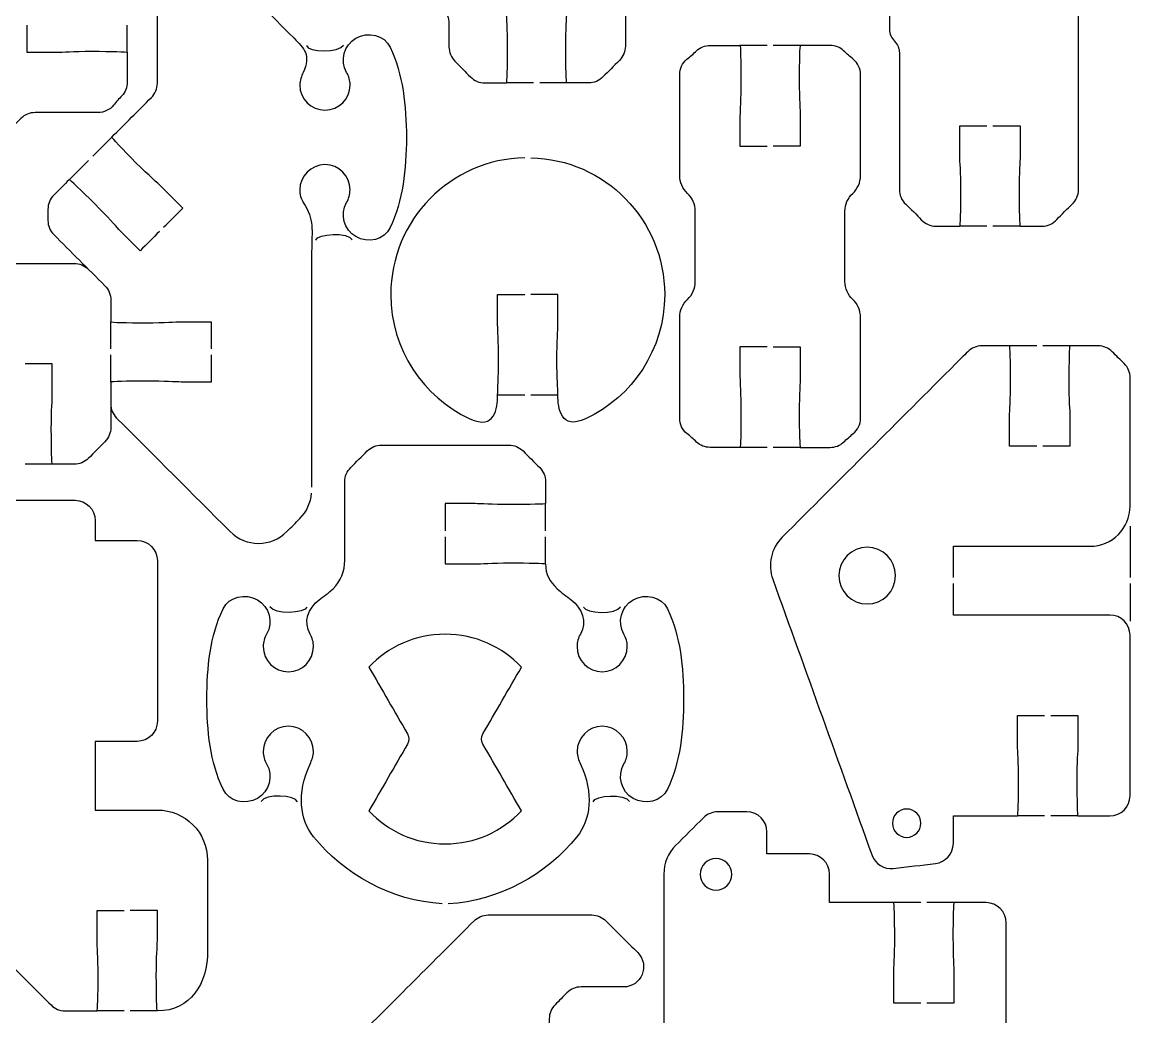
# Model space of a CAD drawing. Extents: x 0 to 410, y 0 to 455.
# Drawn here: x 74.8 to 130, y 76.1 to 125.7 of the extents above; entities that cross this region are included whole.
import ezdxf

# ---------------------------------------------------------------- set-up
doc = ezdxf.new("R2010")
doc.units = 0
doc.header["$MEASUREMENT"] = 0
doc.layers.add('DEFAULT', color=18, linetype='CONTINUOUS')

msp = doc.modelspace()

# ---------------------------------------------------------------- linework, layer by layer
at = {"layer": 'DEFAULT', "color": 1}
for points in [[(80.054, 124.155), (80.054, 125.503)], [(111.906, 124.49), (110.559, 124.49)], [(113.557, 124.49), (112.206, 124.49)], [(100.286, 122.631), (98.938, 122.631)], [(101.937, 122.631), (100.586, 122.631)], [(79.285, 119.932), (78.333, 118.976)], [(78.121, 118.765), (77.165, 117.812)], [(122.853, 115.498), (121.505, 115.498)], [(124.504, 115.498), (123.153, 115.498)], [(79.232, 109.388), (79.232, 110.739)], [(125.33, 109.539), (123.982, 109.539)], [(126.981, 109.539), (125.629, 109.539)], [(79.232, 107.74), (79.232, 109.088)], [(99.845, 107.091), (98.494, 107.091)], [(101.492, 107.091), (100.145, 107.091)], [(111.906, 104.488), (110.559, 104.488)], [(113.557, 104.488), (112.206, 104.488)], [(76.322, 103.648), (74.971, 103.648)], [(100.879, 100.335), (100.879, 101.687)], [(129.981, 100.565), (129.977, 98.004)], [(100.879, 98.684), (100.879, 100.036)], [(129.977, 97.704), (129.977, 95.841)], [(125.728, 86.14), (124.381, 86.14)], [(127.379, 86.14), (126.028, 86.14)], [(119.562, 81.829), (118.214, 81.829)], [(121.213, 81.829), (119.862, 81.829)], [(79.899, 76.435), (78.551, 76.435)], [(81.55, 76.435), (80.199, 76.435)]]:
    msp.add_lwpolyline(points, dxfattribs=at)
for points, knots in [([(123.153, 120.497), (123.603, 120.497), (124.054, 120.497), (124.504, 120.497), (124.504, 119.997), (124.504, 119.497), (124.504, 118.997), (124.504, 118.712), (124.455, 118.214), (124.455, 117.248), (124.455, 116.281), (124.479, 115.498), (124.504, 115.498), (124.866, 115.498), (125.228, 115.498), (125.591, 115.498), (125.876, 115.498), (126.152, 115.621), (126.342, 115.836), (126.536, 116.059), (126.878, 116.39), (127.093, 116.588), (127.298, 116.778), (127.418, 117.043), (127.418, 117.322), (127.418, 120.285), (127.418, 123.248), (127.418, 126.212), (127.418, 126.695), (127.591, 127.161), (127.908, 127.524), (128.448, 128.146), (128.988, 128.768), (129.528, 129.39), (129.845, 129.754), (130.018, 130.219), (130.018, 130.703), (130.018, 133.666), (130.018, 136.629), (130.018, 139.593), (130.018, 139.871), (129.898, 140.139), (129.69, 140.326), (129.475, 140.524), (129.133, 140.852), (128.942, 141.074), (128.755, 141.293), (128.473, 141.416), (128.187, 141.416), (127.793, 141.416), (127.399, 141.416), (127.005, 141.416), (126.977, 141.416), (126.956, 140.633), (126.956, 139.667), (126.956, 138.7), (127.005, 138.203), (127.005, 137.917), (127.005, 137.417), (127.005, 136.917), (127.005, 136.418), (126.554, 136.418), (126.102, 136.418), (125.651, 136.418)], [0, 0, 0, 0, 3.83, 3.83, 3.83, 8.08, 8.08, 8.08, 9.08, 9.08, 9.08, 10.08, 10.08, 10.08, 13.16, 13.16, 13.16, 14.16, 14.16, 14.16, 15.16, 15.16, 15.16, 16.16, 16.16, 16.16, 41.36, 41.36, 41.36, 42.36, 42.36, 42.36, 49.363728, 49.363728, 49.363728, 50.363728, 50.363728, 50.363728, 75.563728, 75.563728, 75.563728, 76.563728, 76.563728, 76.563728, 77.563728, 77.563728, 77.563728, 78.563728, 78.563728, 78.563728, 81.913728, 81.913728, 81.913728, 82.913728, 82.913728, 82.913728, 83.913728, 83.913728, 83.913728, 88.163728, 88.163728, 88.163728, 92.003728, 92.003728, 92.003728, 92.003728]), ([(100.177, 139.183), (100.177, 138.734), (100.177, 138.285), (100.177, 137.836), (100.676, 137.836), (101.176, 137.836), (101.676, 137.836), (101.962, 137.836), (102.459, 137.885), (103.426, 137.885), (104.392, 137.885), (105.175, 137.86), (105.175, 137.836), (105.175, 137.252), (105.175, 136.669), (105.175, 136.086), (105.175, 135.948), (105.119, 135.811), (105.024, 135.712), (104.921, 135.603), (104.851, 135.476), (104.851, 135.327), (104.851, 131.706), (104.851, 128.084), (104.851, 124.462), (104.851, 124.194), (104.745, 123.94), (104.558, 123.749), (104.283, 123.475), (104.008, 123.201), (103.733, 122.927), (103.546, 122.737), (103.292, 122.631), (103.027, 122.631), (102.664, 122.631), (102.3, 122.631), (101.937, 122.631), (101.912, 122.631), (101.887, 123.414), (101.887, 124.384), (101.887, 125.351), (101.937, 125.848), (101.937, 126.134), (101.937, 126.634), (101.937, 127.134), (101.937, 127.633), (101.486, 127.633), (101.036, 127.633), (100.586, 127.633)], [0, 0, 0, 0, 3.82, 3.82, 3.82, 8.07, 8.07, 8.07, 9.07, 9.07, 9.07, 10.07, 10.07, 10.07, 15.03, 15.03, 15.03, 16.03, 16.03, 16.03, 17.03, 17.03, 17.03, 47.83, 47.83, 47.83, 48.83, 48.83, 48.83, 52.132196, 52.132196, 52.132196, 53.132196, 53.132196, 53.132196, 56.222196, 56.222196, 56.222196, 57.222196, 57.222196, 57.222196, 58.222196, 58.222196, 58.222196, 62.472196, 62.472196, 62.472196, 66.302196, 66.302196, 66.302196, 66.302196]), ([(91.586, 132.636), (92.037, 132.636), (92.487, 132.636), (92.938, 132.636), (92.938, 132.136), (92.938, 131.636), (92.938, 131.136), (92.938, 130.851), (92.888, 130.353), (92.888, 129.387), (92.888, 128.417), (92.913, 127.633), (92.938, 127.633), (93.3, 127.633), (93.662, 127.633), (94.024, 127.633), (94.289, 127.633), (94.543, 127.528), (94.733, 127.341), (95.081, 126.992), (95.429, 126.644), (95.777, 126.296), (95.964, 126.106), (96.07, 125.852), (96.07, 125.587), (96.07, 125.197), (96.07, 124.806), (96.07, 124.416), (96.07, 124.155), (96.176, 123.901), (96.363, 123.714), (96.624, 123.451), (96.885, 123.187), (97.146, 122.924), (97.333, 122.737), (97.587, 122.631), (97.855, 122.631), (98.216, 122.631), (98.577, 122.631), (98.938, 122.631), (98.966, 122.631), (98.988, 123.414), (98.988, 124.384), (98.988, 125.351), (98.938, 125.848), (98.938, 126.134), (98.938, 126.634), (98.938, 127.134), (98.938, 127.633), (99.387, 127.633), (99.837, 127.633), (100.286, 127.633)], [0, 0, 0, 0, 3.83, 3.83, 3.83, 8.08, 8.08, 8.08, 9.08, 9.08, 9.08, 10.08, 10.08, 10.08, 13.16, 13.16, 13.16, 14.16, 14.16, 14.16, 18.346072, 18.346072, 18.346072, 19.346072, 19.346072, 19.346072, 22.666072, 22.666072, 22.666072, 23.666072, 23.666072, 23.666072, 26.8198, 26.8198, 26.8198, 27.8198, 27.8198, 27.8198, 30.8898, 30.8898, 30.8898, 31.8898, 31.8898, 31.8898, 32.8898, 32.8898, 32.8898, 37.1398, 37.1398, 37.1398, 40.9598, 40.9598, 40.9598, 40.9598]), ([(81.864, 115.441), (82.182, 115.759), (82.501, 116.076), (82.82, 116.394), (82.467, 116.748), (82.114, 117.102), (81.762, 117.456), (81.56, 117.657), (81.172, 117.974), (80.484, 118.659), (79.818, 119.332), (79.285, 119.893), (79.285, 119.932), (79.942, 120.59), (80.6, 121.247), (81.257, 121.904), (81.444, 122.091), (81.55, 122.345), (81.55, 122.61), (81.55, 124.823), (81.55, 127.036), (81.55, 129.249), (81.55, 130.138), (82.626, 130.586), (83.257, 129.955), (83.257, 129.955), (87.081, 126.131), (88.355, 124.857), (88.856, 124.356), (89.209, 124.003), (88.814, 123.15), (88.725, 122.956), (88.644, 122.751), (88.644, 122.529), (88.644, 121.834), (89.205, 121.273), (89.897, 121.273), (90.584, 121.276), (91.145, 121.834), (91.149, 122.525), (91.145, 122.751), (91.089, 122.963), (90.976, 123.146), (90.63, 123.746), (90.838, 124.511), (91.435, 124.857), (92.034, 125.203), (92.853, 125.026), (93.146, 124.402), (93.781, 123.054), (93.95, 121.491), (93.95, 119.911), (93.95, 118.334), (93.781, 116.778), (93.146, 115.427), (92.853, 114.806), (92.034, 114.63), (91.435, 114.976), (90.835, 115.318), (90.63, 116.083), (90.976, 116.68), (91.078, 116.867), (91.145, 117.078), (91.145, 117.304), (91.145, 117.999), (90.584, 118.56), (89.897, 118.56), (89.205, 118.556), (88.644, 117.995), (88.644, 117.308), (88.641, 117.078), (88.694, 116.863), (88.814, 116.683), (89.392, 115.826), (89.233, 115.29), (89.233, 114.228), (89.23, 111.49), (89.233, 103.697), (89.233, 102.509)], [0, 0, 0, 0, 3.825454, 3.825454, 3.825454, 8.075172, 8.075172, 8.075172, 9.075172, 9.075172, 9.075172, 10.075172, 10.075172, 10.075172, 17.980626, 17.980626, 17.980626, 18.980626, 18.980626, 18.980626, 37.800626, 37.800626, 37.800626, 38.800626, 38.800626, 38.800626, 39.800626, 39.800626, 39.800626, 40.800626, 40.800626, 40.800626, 41.800626, 41.800626, 41.800626, 42.800626, 42.800626, 42.800626, 43.800626, 43.800626, 43.800626, 44.800626, 44.800626, 44.800626, 45.800626, 45.800626, 45.800626, 46.800626, 46.800626, 46.800626, 47.800626, 47.800626, 47.800626, 48.800626, 48.800626, 48.800626, 49.800626, 49.800626, 49.800626, 50.800626, 50.800626, 50.800626, 51.800626, 51.800626, 51.800626, 52.800626, 52.800626, 52.800626, 53.800626, 53.800626, 53.800626, 54.800626, 54.800626, 54.800626, 55.800626, 55.800626, 55.800626, 56.800626, 56.800626, 56.800626, 56.800626]), ([(123.008, 128.311), (123.008, 127.86), (123.008, 127.41), (123.008, 126.96), (122.509, 126.96), (122.009, 126.96), (121.509, 126.96), (121.223, 126.96), (120.726, 127.009), (119.759, 127.009), (118.793, 127.009), (118.006, 126.984), (118.006, 126.96), (118.006, 126.406), (118.006, 125.852), (118.006, 125.298), (118.006, 125.079), (118.094, 124.868), (118.249, 124.709), (118.405, 124.554), (118.493, 124.342), (118.493, 124.123), (118.493, 121.857), (118.493, 119.591), (118.493, 117.325), (118.493, 117.046), (118.609, 116.782), (118.814, 116.591), (119.036, 116.387), (119.382, 116.041), (119.586, 115.819), (119.777, 115.614), (120.041, 115.498), (120.32, 115.498), (120.715, 115.498), (121.11, 115.498), (121.505, 115.498), (121.534, 115.498), (121.555, 116.281), (121.555, 117.248), (121.555, 118.214), (121.505, 118.712), (121.505, 118.997), (121.505, 119.497), (121.505, 119.997), (121.505, 120.497), (121.955, 120.497), (122.404, 120.497), (122.853, 120.497)], [0, 0, 0, 0, 3.83, 3.83, 3.83, 8.08, 8.08, 8.08, 9.08, 9.08, 9.08, 10.08, 10.08, 10.08, 14.79, 14.79, 14.79, 15.79, 15.79, 15.79, 16.79, 16.79, 16.79, 36.06, 36.06, 36.06, 37.06, 37.06, 37.06, 38.06, 38.06, 38.06, 39.06, 39.06, 39.06, 42.42, 42.42, 42.42, 43.42, 43.42, 43.42, 44.42, 44.42, 44.42, 48.67, 48.67, 48.67, 52.49, 52.49, 52.49, 52.49]), ([(75.052, 125.503), (75.052, 125.053), (75.052, 124.604), (75.052, 124.155), (75.551, 124.155), (76.051, 124.155), (76.551, 124.155), (76.837, 124.155), (77.338, 124.204), (78.304, 124.204), (79.271, 124.204), (80.054, 124.18), (80.054, 124.155), (80.054, 123.659), (80.054, 123.162), (80.054, 122.666), (80.054, 122.412), (79.959, 122.169), (79.782, 121.989), (79.641, 121.837), (79.5, 121.678), (79.37, 121.516), (79.179, 121.287), (78.897, 121.153), (78.601, 121.153), (77.555, 121.153), (76.51, 121.153), (75.464, 121.153), (75.2, 121.153), (74.946, 121.047), (74.759, 120.86), (74.292, 120.393), (73.825, 119.926), (73.358, 119.459), (73.168, 119.273), (72.914, 119.167), (72.649, 119.167), (70.917, 119.167), (69.185, 119.167), (67.453, 119.167), (67.188, 119.167), (66.934, 119.273), (66.747, 119.459), (66.28, 119.926), (65.814, 120.393), (65.347, 120.86), (65.156, 121.047), (64.902, 121.153), (64.638, 121.153), (63.593, 121.153), (62.549, 121.153), (61.505, 121.153), (61.205, 121.153), (60.923, 121.287), (60.732, 121.516), (60.605, 121.671), (60.471, 121.827), (60.33, 121.975), (60.15, 122.158), (60.052, 122.409), (60.052, 122.67), (60.052, 123.165), (60.052, 123.66), (60.052, 124.155), (60.052, 124.183), (60.835, 124.204), (61.801, 124.204), (62.768, 124.204), (63.265, 124.155), (63.551, 124.155), (64.051, 124.155), (64.551, 124.155), (65.05, 124.155), (65.05, 124.604), (65.05, 125.053), (65.05, 125.503)], [0, 0, 0, 0, 3.82, 3.82, 3.82, 8.07, 8.07, 8.07, 9.07, 9.07, 9.07, 10.07, 10.07, 10.07, 14.29, 14.29, 14.29, 15.29, 15.29, 15.29, 16.29, 16.29, 16.29, 17.29, 17.29, 17.29, 26.18, 26.18, 26.18, 27.18, 27.18, 27.18, 32.794428, 32.794428, 32.794428, 33.794428, 33.794428, 33.794428, 48.524428, 48.524428, 48.524428, 49.524428, 49.524428, 49.524428, 55.138856, 55.138856, 55.138856, 56.138856, 56.138856, 56.138856, 65.018856, 65.018856, 65.018856, 66.018856, 66.018856, 66.018856, 67.018856, 67.018856, 67.018856, 68.018856, 68.018856, 68.018856, 72.228856, 72.228856, 72.228856, 73.228856, 73.228856, 73.228856, 74.228856, 74.228856, 74.228856, 78.478856, 78.478856, 78.478856, 82.298856, 82.298856, 82.298856, 82.298856]), ([(111.906, 109.486), (111.457, 109.486), (111.008, 109.486), (110.559, 109.486), (110.559, 108.987), (110.559, 108.487), (110.559, 107.987), (110.559, 107.701), (110.608, 107.204), (110.608, 106.237), (110.608, 105.271), (110.587, 104.488), (110.559, 104.488), (110.064, 104.488), (109.569, 104.488), (109.074, 104.488), (108.823, 104.488), (108.576, 104.579), (108.396, 104.752), (108.241, 104.9), (108.082, 105.041), (107.916, 105.176), (107.687, 105.362), (107.557, 105.645), (107.557, 105.941), (107.557, 107.616), (107.557, 109.29), (107.557, 110.965), (107.557, 111.3), (107.698, 111.621), (107.941, 111.85), (108.188, 112.079), (108.333, 112.407), (108.333, 112.743), (108.332, 113.909), (108.33, 115.076), (108.329, 116.242), (108.329, 116.577), (108.188, 116.898), (107.941, 117.128), (107.698, 117.357), (107.557, 117.681), (107.557, 118.017), (107.557, 119.691), (107.557, 121.366), (107.557, 123.04), (107.557, 123.337), (107.687, 123.622), (107.92, 123.809), (108.082, 123.943), (108.241, 124.081), (108.396, 124.229), (108.576, 124.402), (108.82, 124.49), (109.07, 124.49), (109.566, 124.49), (110.063, 124.49), (110.559, 124.49), (110.583, 124.49), (110.608, 123.707), (110.608, 122.74), (110.608, 121.774), (110.559, 121.273), (110.559, 120.987), (110.559, 120.487), (110.559, 119.987), (110.559, 119.488), (111.008, 119.488), (111.457, 119.488), (111.906, 119.488)], [0, 0, 0, 0, 3.82, 3.82, 3.82, 8.07, 8.07, 8.07, 9.07, 9.07, 9.07, 10.07, 10.07, 10.07, 14.28, 14.28, 14.28, 15.28, 15.28, 15.28, 16.28, 16.28, 16.28, 17.28, 17.28, 17.28, 31.52, 31.52, 31.52, 32.52, 32.52, 32.52, 33.52, 33.52, 33.52, 43.440005, 43.440005, 43.440005, 44.440005, 44.440005, 44.440005, 45.440005, 45.440005, 45.440005, 59.680005, 59.680005, 59.680005, 60.680005, 60.680005, 60.680005, 61.680005, 61.680005, 61.680005, 62.680005, 62.680005, 62.680005, 66.900005, 66.900005, 66.900005, 67.900005, 67.900005, 67.900005, 68.900005, 68.900005, 68.900005, 73.150005, 73.150005, 73.150005, 76.970005, 76.970005, 76.970005, 76.970005]), ([(112.206, 109.486), (112.657, 109.486), (113.107, 109.486), (113.557, 109.486), (113.557, 108.987), (113.557, 108.487), (113.557, 107.987), (113.557, 107.701), (113.508, 107.204), (113.508, 106.237), (113.508, 105.271), (113.533, 104.488), (113.557, 104.488), (114.054, 104.488), (114.55, 104.488), (115.046, 104.488), (115.293, 104.488), (115.54, 104.579), (115.72, 104.749), (115.872, 104.897), (116.034, 105.038), (116.196, 105.172), (116.429, 105.359), (116.56, 105.641), (116.56, 105.941), (116.56, 107.616), (116.56, 109.29), (116.56, 110.965), (116.56, 111.3), (116.418, 111.621), (116.171, 111.85), (115.928, 112.079), (115.787, 112.404), (115.787, 112.739), (115.787, 113.906), (115.787, 115.072), (115.787, 116.239), (115.787, 116.574), (115.925, 116.895), (116.171, 117.124), (116.415, 117.353), (116.56, 117.678), (116.56, 118.013), (116.56, 119.688), (116.56, 121.362), (116.56, 123.037), (116.56, 123.333), (116.429, 123.619), (116.2, 123.806), (116.034, 123.94), (115.872, 124.081), (115.72, 124.229), (115.54, 124.402), (115.293, 124.49), (115.043, 124.49), (114.547, 124.49), (114.052, 124.49), (113.557, 124.49), (113.529, 124.49), (113.508, 123.707), (113.508, 122.74), (113.508, 121.774), (113.557, 121.273), (113.557, 120.987), (113.557, 120.487), (113.557, 119.987), (113.557, 119.488), (113.107, 119.488), (112.657, 119.488), (112.206, 119.488)], [0, 0, 0, 0, 3.83, 3.83, 3.83, 8.08, 8.08, 8.08, 9.08, 9.08, 9.08, 10.08, 10.08, 10.08, 14.3, 14.3, 14.3, 15.3, 15.3, 15.3, 16.3, 16.3, 16.3, 17.3, 17.3, 17.3, 31.54, 31.54, 31.54, 32.54, 32.54, 32.54, 33.54, 33.54, 33.54, 43.46, 43.46, 43.46, 44.46, 44.46, 44.46, 45.46, 45.46, 45.46, 59.7, 59.7, 59.7, 60.7, 60.7, 60.7, 61.7, 61.7, 61.7, 62.7, 62.7, 62.7, 66.91, 66.91, 66.91, 67.91, 67.91, 67.91, 68.91, 68.91, 68.91, 73.16, 73.16, 73.16, 76.99, 76.99, 76.99, 76.99]), ([(99.845, 118.906), (96.144, 118.828), (93.174, 115.808), (93.174, 112.093), (93.174, 109.356), (94.786, 106.996), (97.111, 105.913), (98.356, 105.331), (98.494, 106.438), (98.494, 107.091), (98.494, 107.444), (98.543, 107.874), (98.543, 108.841), (98.543, 109.807), (98.494, 110.305), (98.494, 110.591), (98.494, 111.092), (98.494, 111.593), (98.494, 112.093), (98.944, 112.093), (99.395, 112.093), (99.845, 112.093)], [0, 0, 0, 0, 1, 1, 1, 2, 2, 2, 3, 3, 3, 4, 4, 4, 5, 5, 5, 9.26, 9.26, 9.26, 13.09, 13.09, 13.09, 13.09]), ([(100.145, 118.906), (103.838, 118.824), (106.809, 115.808), (106.809, 112.093), (106.809, 109.356), (105.2, 106.999), (102.875, 105.913), (101.63, 105.331), (101.492, 106.438), (101.492, 107.091), (101.492, 107.444), (101.443, 107.874), (101.443, 108.841), (101.443, 109.807), (101.492, 110.305), (101.492, 110.591), (101.492, 111.092), (101.492, 111.593), (101.492, 112.093), (101.043, 112.093), (100.594, 112.093), (100.145, 112.093)], [0, 0, 0, 0, 1, 1, 1, 2, 2, 2, 3, 3, 3, 4, 4, 4, 5, 5, 5, 9.26, 9.26, 9.26, 13.08, 13.08, 13.08, 13.08]), ([(81.652, 115.23), (81.335, 114.912), (81.017, 114.595), (80.7, 114.277), (80.347, 114.63), (79.994, 114.983), (79.641, 115.336), (79.437, 115.537), (79.123, 115.925), (78.438, 116.609), (77.765, 117.283), (77.2, 117.812), (77.165, 117.812), (76.908, 117.556), (76.652, 117.299), (76.396, 117.043), (76.209, 116.852), (76.103, 116.602), (76.103, 116.337), (76.103, 116.154), (76.103, 115.971), (76.103, 115.787), (76.103, 115.519), (76.209, 115.265), (76.396, 115.078), (77.245, 114.229), (78.094, 113.38), (78.943, 112.531), (79.13, 112.344), (79.236, 112.09), (79.236, 111.822), (79.234, 111.461), (79.233, 111.1), (79.232, 110.739), (79.26, 110.711), (80.029, 110.689), (80.982, 110.689), (81.952, 110.689), (82.449, 110.739), (82.735, 110.739), (83.235, 110.739), (83.735, 110.739), (84.234, 110.739), (84.234, 110.288), (84.234, 109.838), (84.234, 109.388)], [0, 0, 0, 0, 3.818377, 3.818377, 3.818377, 8.061017, 8.061017, 8.061017, 9.061017, 9.061017, 9.061017, 10.061017, 10.061017, 10.061017, 13.144003, 13.144003, 13.144003, 14.144003, 14.144003, 14.144003, 15.704003, 15.704003, 15.704003, 16.704003, 16.704003, 16.704003, 26.914625, 26.914625, 26.914625, 27.914625, 27.914625, 27.914625, 30.984641, 30.984641, 30.984641, 31.984641, 31.984641, 31.984641, 32.984641, 32.984641, 32.984641, 37.234641, 37.234641, 37.234641, 41.064641, 41.064641, 41.064641, 41.064641]), ([(70.201, 115.06), (70.633, 115.06), (71.064, 115.06), (71.496, 115.06), (71.76, 115.06), (72.014, 114.955), (72.201, 114.768), (72.478, 114.491), (72.754, 114.215), (73.03, 113.939), (73.217, 113.752), (73.471, 113.646), (73.736, 113.646), (74.96, 113.646), (76.184, 113.646), (77.408, 113.646), (77.673, 113.646), (77.927, 113.543), (78.114, 113.356)], [0, 0, 0, 0, 3.67, 3.67, 3.67, 4.67, 4.67, 4.67, 7.993402, 7.993402, 7.993402, 8.993402, 8.993402, 8.993402, 19.403402, 19.403402, 19.403402, 20.403402, 20.403402, 20.403402, 20.403402]), ([(125.33, 104.541), (124.88, 104.541), (124.431, 104.541), (123.982, 104.541), (123.982, 105.04), (123.982, 105.54), (123.982, 106.04), (123.982, 106.326), (124.031, 106.823), (124.031, 107.79), (124.031, 108.756), (124.01, 109.539), (123.982, 109.539), (123.522, 109.539), (123.062, 109.539), (122.603, 109.539), (122.338, 109.539), (122.088, 109.434), (121.901, 109.25), (121.702, 109.053), (121.503, 108.855), (121.304, 108.657), (118.422, 105.776), (115.54, 102.895), (112.658, 100.014), (112.111, 99.464), (111.928, 98.649), (112.192, 97.922), (113.84, 93.341), (115.487, 88.76), (117.135, 84.178), (117.29, 83.741), (117.731, 83.469), (118.193, 83.526), (118.894, 83.609), (119.595, 83.693), (120.295, 83.776), (120.8, 83.836), (121.181, 84.263), (121.181, 84.771), (121.181, 85.227), (121.181, 85.683), (121.181, 86.14), (122.247, 86.14), (123.314, 86.14), (124.381, 86.14), (124.409, 86.14), (124.43, 86.923), (124.43, 87.889), (124.43, 88.856), (124.381, 89.353), (124.381, 89.639), (124.381, 90.139), (124.381, 90.639), (124.381, 91.138), (124.83, 91.138), (125.279, 91.138), (125.728, 91.138)], [0, 0, 0, 0, 3.82, 3.82, 3.82, 8.07, 8.07, 8.07, 9.07, 9.07, 9.07, 10.07, 10.07, 10.07, 13.98, 13.98, 13.98, 14.98, 14.98, 14.98, 17.36296, 17.36296, 17.36296, 52.018264, 52.018264, 52.018264, 53.018264, 53.018264, 53.018264, 94.4207, 94.4207, 94.4207, 95.4207, 95.4207, 95.4207, 101.422842, 101.422842, 101.422842, 102.422842, 102.422842, 102.422842, 106.302842, 106.302842, 106.302842, 115.372842, 115.372842, 115.372842, 116.372842, 116.372842, 116.372842, 117.372842, 117.372842, 117.372842, 121.622842, 121.622842, 121.622842, 125.442842, 125.442842, 125.442842, 125.442842]), ([(121.181, 98.004), (121.181, 98.523), (121.181, 99.043), (121.181, 99.563), (123.448, 99.563), (125.715, 99.563), (127.982, 99.563), (129.087, 99.563), (129.983, 100.459), (129.983, 101.563), (129.983, 103.691), (129.983, 105.82), (129.983, 107.948), (129.983, 108.216), (129.877, 108.47), (129.686, 108.657), (129.49, 108.854), (129.294, 109.05), (129.097, 109.247), (128.91, 109.434), (128.656, 109.539), (128.392, 109.539), (127.921, 109.539), (127.451, 109.539), (126.981, 109.539), (126.956, 109.539), (126.931, 108.756), (126.931, 107.79), (126.931, 106.823), (126.981, 106.326), (126.981, 106.04), (126.981, 105.54), (126.981, 105.04), (126.981, 104.541), (126.53, 104.541), (126.08, 104.541), (125.629, 104.541)], [0, 0, 0, 0, 4.42, 4.42, 4.42, 23.7, 23.7, 23.7, 24.7, 24.7, 24.7, 42.8, 42.8, 42.8, 43.8, 43.8, 43.8, 46.161737, 46.161737, 46.161737, 47.161737, 47.161737, 47.161737, 51.161737, 51.161737, 51.161737, 52.161737, 52.161737, 52.161737, 53.161737, 53.161737, 53.161737, 57.411737, 57.411737, 57.411737, 61.241737, 61.241737, 61.241737, 61.241737]), ([(84.234, 109.088), (84.234, 108.637), (84.234, 108.187), (84.234, 107.737), (83.735, 107.738), (83.235, 107.739), (82.735, 107.74), (82.449, 107.74), (81.948, 107.79), (80.982, 107.79), (80.033, 107.786), (79.257, 107.765), (79.232, 107.74), (79.232, 107.378), (79.232, 107.016), (79.232, 106.654), (79.232, 106.389), (79.338, 106.135), (79.525, 105.948), (81.408, 104.064), (83.29, 102.18), (85.173, 100.297), (85.953, 99.513), (87.219, 99.513), (88.002, 100.297), (88.217, 100.512), (88.433, 100.727), (88.648, 100.942), (88.986, 101.281), (89.191, 101.729), (89.226, 102.209)], [0, 0, 0, 0, 3.83, 3.83, 3.83, 8.080012, 8.080012, 8.080012, 9.080012, 9.080012, 9.080012, 10.080012, 10.080012, 10.080012, 13.160012, 13.160012, 13.160012, 14.160012, 14.160012, 14.160012, 36.808643, 36.808643, 36.808643, 37.808643, 37.808643, 37.808643, 40.396654, 40.396654, 40.396654, 41.396654, 41.396654, 41.396654, 41.396654]), ([(79.232, 106.654), (79.233, 106.262), (79.234, 105.87), (79.236, 105.479), (79.236, 105.214), (79.13, 104.96), (78.943, 104.77), (78.666, 104.492), (78.39, 104.215), (78.114, 103.937), (77.927, 103.75), (77.673, 103.648), (77.408, 103.648), (77.046, 103.648), (76.684, 103.648), (76.322, 103.648), (76.293, 103.648), (76.272, 104.431), (76.272, 105.401), (76.272, 106.368), (76.322, 106.865), (76.322, 107.151), (76.322, 107.651), (76.322, 108.151), (76.322, 108.65), (75.871, 108.65), (75.421, 108.65), (74.971, 108.65)], [0, 0, 0, 0, 3.330015, 3.330015, 3.330015, 4.330015, 4.330015, 4.330015, 7.660495, 7.660495, 7.660495, 8.660495, 8.660495, 8.660495, 11.740495, 11.740495, 11.740495, 12.740495, 12.740495, 12.740495, 13.740495, 13.740495, 13.740495, 17.990495, 17.990495, 17.990495, 21.820495, 21.820495, 21.820495, 21.820495]), ([(95.735, 81.769), (93.216, 81.906), (90.8, 83.247), (89.332, 85.106), (88.637, 85.988), (88.482, 87.247), (89.152, 88.725), (89.24, 88.916), (89.322, 89.124), (89.322, 89.35), (89.322, 90.041), (88.761, 90.602), (88.073, 90.602), (87.381, 90.602), (86.82, 90.041), (86.82, 89.35), (86.82, 89.124), (86.88, 88.912), (86.99, 88.729), (87.335, 88.129), (87.131, 87.364), (86.531, 87.018), (85.935, 86.672), (85.113, 86.849), (84.82, 87.473), (84.185, 88.821), (84.016, 90.384), (84.016, 91.964), (84.016, 93.541), (84.185, 95.097), (84.82, 96.448), (85.116, 97.072), (85.935, 97.245), (86.535, 96.899), (87.131, 96.557), (87.339, 95.792), (86.993, 95.195), (86.887, 95.012), (86.824, 94.797), (86.824, 94.571), (86.824, 93.88), (87.385, 93.319), (88.073, 93.319), (88.764, 93.319), (89.325, 93.88), (89.325, 94.571), (89.325, 94.797), (89.265, 95.008), (89.156, 95.192), (88.81, 95.788), (89.053, 96.48), (89.604, 96.899), (89.815, 97.062), (90.105, 97.259), (90.299, 97.453), (90.673, 97.827), (90.884, 98.335), (90.884, 98.868), (90.883, 100.171), (90.882, 101.474), (90.881, 102.777), (90.881, 103.041), (90.987, 103.295), (91.177, 103.482), (91.452, 103.759), (91.727, 104.035), (92.003, 104.311), (92.193, 104.498), (92.447, 104.6), (92.712, 104.6), (94.825, 104.6), (96.938, 104.6), (99.051, 104.6), (99.316, 104.6), (99.57, 104.495), (99.757, 104.308), (100.033, 104.031), (100.309, 103.755), (100.586, 103.479), (100.776, 103.292), (100.879, 103.038), (100.879, 102.773), (100.879, 102.411), (100.879, 102.049), (100.879, 101.687), (100.879, 101.662), (100.095, 101.637), (99.129, 101.637), (98.162, 101.637), (97.665, 101.687), (97.379, 101.687), (96.879, 101.687), (96.379, 101.687), (95.88, 101.687), (95.88, 101.236), (95.88, 100.786), (95.88, 100.335)], [0, 0, 0, 0, 1, 1, 1, 2, 2, 2, 3, 3, 3, 4, 4, 4, 5, 5, 5, 6, 6, 6, 7, 7, 7, 8, 8, 8, 9, 9, 9, 10, 10, 10, 11, 11, 11, 12, 12, 12, 13, 13, 13, 14, 14, 14, 15, 15, 15, 16, 16, 16, 17, 17, 17, 18, 18, 18, 19, 19, 19, 30.080005, 30.080005, 30.080005, 31.080005, 31.080005, 31.080005, 34.396343, 34.396343, 34.396343, 35.396343, 35.396343, 35.396343, 53.366343, 53.366343, 53.366343, 54.366343, 54.366343, 54.366343, 57.689745, 57.689745, 57.689745, 58.689745, 58.689745, 58.689745, 61.769745, 61.769745, 61.769745, 62.769745, 62.769745, 62.769745, 63.769745, 63.769745, 63.769745, 68.019745, 68.019745, 68.019745, 71.849745, 71.849745, 71.849745, 71.849745]), ([(70.201, 101.852), (72.618, 101.852), (75.034, 101.852), (77.451, 101.852), (78.004, 101.852), (78.452, 101.404), (78.452, 100.85), (78.452, 100.519), (78.452, 100.187), (78.452, 99.856), (79.151, 99.854), (79.849, 99.853), (80.548, 99.852), (81.102, 99.852), (81.55, 99.404), (81.55, 98.85), (81.55, 96.186), (81.55, 93.521), (81.55, 90.856), (81.55, 90.306), (81.098, 89.854), (80.548, 89.854), (79.849, 89.854), (79.151, 89.854), (78.452, 89.854), (78.452, 88.715), (78.452, 87.575), (78.452, 86.436), (79.486, 86.436), (80.52, 86.436), (81.553, 86.436), (82.933, 86.436), (84.051, 85.318), (84.051, 83.938), (84.051, 82.438), (84.051, 80.937), (84.051, 79.437), (84.051, 77.779), (83.208, 76.435), (81.55, 76.435), (81.522, 76.435), (81.5, 77.218), (81.5, 78.184), (81.5, 79.151), (81.55, 79.649), (81.55, 79.934), (81.55, 80.434), (81.55, 80.934), (81.55, 81.434), (81.099, 81.434), (80.649, 81.434), (80.199, 81.434)], [0, 0, 0, 0, 20.55, 20.55, 20.55, 21.55, 21.55, 21.55, 24.37, 24.37, 24.37, 30.310008, 30.310008, 30.310008, 31.310008, 31.310008, 31.310008, 53.970008, 53.970008, 53.970008, 54.970008, 54.970008, 54.970008, 60.910008, 60.910008, 60.910008, 70.600008, 70.600008, 70.600008, 79.390008, 79.390008, 79.390008, 80.390008, 80.390008, 80.390008, 93.150008, 93.150008, 93.150008, 94.150008, 94.150008, 94.150008, 95.150008, 95.150008, 95.150008, 96.150008, 96.150008, 96.150008, 100.400008, 100.400008, 100.400008, 104.230008, 104.230008, 104.230008, 104.230008]), ([(95.88, 100.036), (95.88, 99.586), (95.88, 99.137), (95.88, 98.688), (96.379, 98.688), (96.879, 98.688), (97.379, 98.688), (97.665, 98.688), (98.162, 98.737), (99.129, 98.737), (100.05, 98.737), (100.804, 98.72), (100.875, 98.688), (100.875, 98.155), (101.087, 97.827), (101.461, 97.453), (101.651, 97.259), (101.944, 97.062), (102.159, 96.899), (102.702, 96.48), (102.96, 95.788), (102.614, 95.192), (102.505, 95.008), (102.445, 94.797), (102.445, 94.571), (102.445, 93.88), (103.006, 93.319), (103.697, 93.319), (104.385, 93.319), (104.946, 93.88), (104.946, 94.571), (104.946, 94.797), (104.883, 95.012), (104.777, 95.195), (104.435, 95.792), (104.639, 96.557), (105.239, 96.899), (105.835, 97.245), (106.657, 97.072), (106.95, 96.448), (107.585, 95.097), (107.754, 93.541), (107.754, 91.964), (107.754, 90.384), (107.585, 88.821), (106.95, 87.473), (106.657, 86.849), (105.835, 86.672), (105.239, 87.018), (104.639, 87.364), (104.435, 88.129), (104.78, 88.729), (104.89, 88.912), (104.95, 89.124), (104.95, 89.35), (104.95, 90.041), (104.389, 90.602), (103.697, 90.602), (103.009, 90.602), (102.448, 90.041), (102.448, 89.35), (102.448, 89.124), (102.53, 88.916), (102.618, 88.725), (103.292, 87.247), (103.133, 85.988), (102.438, 85.106), (100.97, 83.243), (98.55, 81.906), (96.035, 81.765)], [0, 0, 0, 0, 3.82, 3.82, 3.82, 8.07, 8.07, 8.07, 9.07, 9.07, 9.07, 10.07, 10.07, 10.07, 11.07, 11.07, 11.07, 12.07, 12.07, 12.07, 13.07, 13.07, 13.07, 14.07, 14.07, 14.07, 15.07, 15.07, 15.07, 16.07, 16.07, 16.07, 17.07, 17.07, 17.07, 18.07, 18.07, 18.07, 19.07, 19.07, 19.07, 20.07, 20.07, 20.07, 21.07, 21.07, 21.07, 22.07, 22.07, 22.07, 23.07, 23.07, 23.07, 24.07, 24.07, 24.07, 25.07, 25.07, 25.07, 26.07, 26.07, 26.07, 27.07, 27.07, 27.07, 28.07, 28.07, 28.07, 29.07, 29.07, 29.07, 29.07]), ([(118.302, 98.103), (118.302, 97.323), (117.67, 96.692), (116.891, 96.692), (116.115, 96.692), (115.484, 97.323), (115.484, 98.103), (115.484, 98.883), (116.115, 99.514), (116.891, 99.514), (117.67, 99.514), (118.302, 98.883), (118.302, 98.103)], [1, 1, 1, 1, 2, 2, 2, 3, 3, 3, 4, 4, 4, 5, 5, 5, 5]), ([(126.028, 91.138), (126.478, 91.138), (126.929, 91.138), (127.379, 91.138), (127.379, 90.639), (127.379, 90.139), (127.379, 89.639), (127.379, 89.353), (127.33, 88.856), (127.33, 87.889), (127.33, 86.923), (127.355, 86.14), (127.379, 86.14), (127.912, 86.141), (128.445, 86.142), (128.977, 86.143), (129.531, 86.143), (129.979, 86.591), (129.979, 87.145), (129.979, 89.81), (129.979, 92.474), (129.979, 95.139), (129.979, 95.689), (129.528, 96.141), (128.977, 96.141), (126.378, 96.141), (123.78, 96.141), (121.181, 96.141), (121.181, 96.662), (121.181, 97.183), (121.181, 97.704)], [0, 0, 0, 0, 3.83, 3.83, 3.83, 8.08, 8.08, 8.08, 9.08, 9.08, 9.08, 10.08, 10.08, 10.08, 14.610011, 14.610011, 14.610011, 15.610011, 15.610011, 15.610011, 38.270011, 38.270011, 38.270011, 39.270011, 39.270011, 39.270011, 61.370011, 61.370011, 61.370011, 65.800011, 65.800011, 65.800011, 65.800011]), ([(94.005, 90.221), (93.364, 91.331), (92.723, 92.441), (92.082, 93.551), (93.035, 94.56), (94.382, 95.188), (95.878, 95.188), (97.377, 95.188), (98.728, 94.557), (99.677, 93.544), (99.038, 92.436), (98.398, 91.329), (97.758, 90.221), (97.666, 90.066), (97.666, 89.875), (97.758, 89.72), (98.398, 88.611), (99.038, 87.502), (99.677, 86.393), (98.725, 85.381), (97.377, 84.749), (95.878, 84.749), (94.382, 84.749), (93.035, 85.381), (92.082, 86.39), (92.723, 87.5), (93.364, 88.61), (94.005, 89.72), (94.093, 89.875), (94.093, 90.066), (94.005, 90.221)], [0, 0, 0, 0, 10.90028, 10.90028, 10.90028, 11.90028, 11.90028, 11.90028, 12.90028, 12.90028, 12.90028, 23.778239, 23.778239, 23.778239, 24.778239, 24.778239, 24.778239, 35.664859, 35.664859, 35.664859, 36.664859, 36.664859, 36.664859, 37.664859, 37.664859, 37.664859, 48.565139, 48.565139, 48.565139, 49.565139, 49.565139, 49.565139, 49.565139]), ([(119.562, 76.83), (119.112, 76.83), (118.663, 76.83), (118.214, 76.83), (118.214, 77.33), (118.214, 77.829), (118.214, 78.329), (118.214, 78.611), (118.263, 79.109), (118.263, 80.079), (118.263, 81.046), (118.242, 81.829), (118.214, 81.829), (117.147, 81.829), (116.081, 81.829), (115.014, 81.829), (115.014, 82.301), (115.014, 82.774), (115.014, 83.247), (115.014, 83.797), (114.57, 84.249), (114.016, 84.249), (113.31, 84.249), (112.605, 84.249), (111.899, 84.249), (111.899, 84.616), (111.899, 84.983), (111.899, 85.349), (111.899, 85.9), (111.455, 86.344), (110.901, 86.344), (110.418, 86.344), (109.934, 86.344), (109.451, 86.344), (109.186, 86.344), (108.929, 86.238), (108.742, 86.055), (108.279, 85.593), (107.815, 85.131), (107.352, 84.669), (106.978, 84.291), (106.766, 83.783), (106.766, 83.247), (106.766, 78.369), (106.766, 73.491), (106.766, 68.614), (106.766, 68.077), (106.978, 67.569), (107.352, 67.195), (110.482, 64.066), (113.613, 60.937), (116.743, 57.808), (116.93, 57.618), (117.036, 57.367), (117.036, 57.102), (117.036, 56.497), (117.036, 55.891), (117.036, 55.286), (117.036, 54.753), (117.247, 54.245), (117.621, 53.871), (118.676, 52.817), (119.731, 51.764), (120.786, 50.71), (120.973, 50.52), (121.079, 50.269), (121.079, 50.005), (121.079, 48.807), (121.079, 47.61), (121.079, 46.413), (121.079, 46.149), (121.184, 45.891), (121.371, 45.708), (121.529, 45.548), (121.687, 45.388), (121.844, 45.228), (122.031, 45.045), (122.289, 44.935), (122.553, 44.935), (123.082, 44.935), (123.612, 44.935), (124.141, 44.935), (124.165, 44.935), (124.19, 45.718), (124.19, 46.685), (124.19, 47.652), (124.141, 48.153), (124.141, 48.438), (124.141, 48.938), (124.141, 49.438), (124.141, 49.938), (124.59, 49.938), (125.039, 49.938), (125.488, 49.938)], [0, 0, 0, 0, 3.82, 3.82, 3.82, 8.07, 8.07, 8.07, 9.07, 9.07, 9.07, 10.07, 10.07, 10.07, 19.14, 19.14, 19.14, 23.16, 23.16, 23.16, 24.16, 24.16, 24.16, 30.16, 30.16, 30.16, 33.28, 33.28, 33.28, 34.28, 34.28, 34.28, 38.39, 38.39, 38.39, 39.39, 39.39, 39.39, 44.954935, 44.954935, 44.954935, 45.954935, 45.954935, 45.954935, 87.434935, 87.434935, 87.434935, 88.434935, 88.434935, 88.434935, 126.074229, 126.074229, 126.074229, 127.074229, 127.074229, 127.074229, 132.224229, 132.224229, 132.224229, 133.224229, 133.224229, 133.224229, 145.902656, 145.902656, 145.902656, 146.902656, 146.902656, 146.902656, 157.082656, 157.082656, 157.082656, 158.082656, 158.082656, 158.082656, 159.991897, 159.991897, 159.991897, 160.991897, 160.991897, 160.991897, 165.491897, 165.491897, 165.491897, 166.491897, 166.491897, 166.491897, 167.491897, 167.491897, 167.491897, 171.741897, 171.741897, 171.741897, 175.561897, 175.561897, 175.561897, 175.561897]), ([(119.561, 85.78), (119.561, 85.392), (119.248, 85.075), (118.856, 85.075), (118.468, 85.075), (118.15, 85.392), (118.15, 85.78), (118.15, 86.172), (118.468, 86.486), (118.856, 86.486), (119.248, 86.486), (119.561, 86.172), (119.561, 85.78)], [1, 1, 1, 1, 2, 2, 2, 3, 3, 3, 4, 4, 4, 5, 5, 5, 5]), ([(109.368, 82.451), (108.934, 82.451), (108.581, 82.8), (108.581, 83.234), (108.581, 83.668), (108.934, 84.021), (109.368, 84.021), (109.802, 84.021), (110.155, 83.668), (110.155, 83.234), (110.155, 82.8), (109.802, 82.451), (109.368, 82.451)], [1, 1, 1, 1, 2, 2, 2, 3, 3, 3, 4, 4, 4, 5, 5, 5, 5]), ([(118.563, 68.074), (117.547, 68.074), (116.531, 68.074), (115.515, 68.074), (115.24, 68.074), (115.014, 68.296), (115.014, 68.575), (115.014, 69.658), (115.014, 70.741), (115.014, 71.824), (117.613, 71.824), (120.212, 71.824), (122.811, 71.824), (123.361, 71.824), (123.813, 72.275), (123.813, 72.829), (123.813, 75.493), (123.813, 78.156), (123.813, 80.82), (123.813, 81.377), (123.365, 81.825), (122.811, 81.825), (122.278, 81.826), (121.745, 81.827), (121.213, 81.829), (121.188, 81.829), (121.163, 81.046), (121.163, 80.079), (121.163, 79.109), (121.213, 78.611), (121.213, 78.329), (121.213, 77.829), (121.213, 77.33), (121.213, 76.83), (120.762, 76.83), (120.312, 76.83), (119.862, 76.83)], [0, 0, 0, 0, 8.64, 8.64, 8.64, 9.64, 9.64, 9.64, 18.85, 18.85, 18.85, 40.95, 40.95, 40.95, 41.95, 41.95, 41.95, 64.6, 64.6, 64.6, 65.6, 65.6, 65.6, 70.130011, 70.130011, 70.130011, 71.130011, 71.130011, 71.130011, 72.130011, 72.130011, 72.130011, 76.380011, 76.380011, 76.380011, 80.210011, 80.210011, 80.210011, 80.210011]), ([(60.2, 81.434), (60.65, 81.434), (61.1, 81.434), (61.551, 81.434), (61.551, 80.934), (61.551, 80.434), (61.551, 79.934), (61.551, 79.649), (61.501, 79.151), (61.501, 78.184), (61.501, 77.218), (61.523, 76.435), (61.551, 76.435), (62.079, 76.435), (62.607, 76.435), (63.135, 76.435), (63.399, 76.435), (63.653, 76.541), (63.84, 76.731), (64.43, 77.32), (65.019, 77.909), (65.608, 78.498), (65.982, 78.876), (66.493, 79.084), (67.022, 79.084), (69.04, 79.084), (71.058, 79.084), (73.076, 79.084), (73.609, 79.084), (74.117, 78.876), (74.491, 78.498), (75.08, 77.909), (75.669, 77.32), (76.258, 76.731), (76.445, 76.541), (76.699, 76.435), (76.967, 76.435), (77.495, 76.435), (78.023, 76.435), (78.551, 76.435), (78.576, 76.435), (78.601, 77.218), (78.601, 78.184), (78.601, 79.151), (78.551, 79.649), (78.551, 79.934), (78.551, 80.434), (78.551, 80.934), (78.551, 81.434), (79, 81.434), (79.45, 81.434), (79.899, 81.434)], [0, 0, 0, 0, 3.83, 3.83, 3.83, 8.08, 8.08, 8.08, 9.08, 9.08, 9.08, 10.08, 10.08, 10.08, 14.57, 14.57, 14.57, 15.57, 15.57, 15.57, 22.65521, 22.65521, 22.65521, 23.65521, 23.65521, 23.65521, 40.81521, 40.81521, 40.81521, 41.81521, 41.81521, 41.81521, 48.90042, 48.90042, 48.90042, 49.90042, 49.90042, 49.90042, 54.39042, 54.39042, 54.39042, 55.39042, 55.39042, 55.39042, 56.39042, 56.39042, 56.39042, 60.64042, 60.64042, 60.64042, 64.46042, 64.46042, 64.46042, 64.46042]), ([(75.644, 68.504), (75.644, 69.186), (75.644, 69.868), (75.644, 70.55), (75.644, 71.101), (76.092, 71.552), (76.646, 71.552), (76.978, 71.552), (77.309, 71.552), (77.641, 71.552), (77.642, 72.251), (77.643, 72.949), (77.645, 73.648), (77.645, 74.202), (78.093, 74.65), (78.646, 74.65), (81.312, 74.648), (83.978, 74.647), (86.644, 74.646), (87.194, 74.646), (87.642, 74.198), (87.642, 73.644), (87.642, 72.946), (87.642, 72.247), (87.642, 71.549), (88.782, 71.549), (89.921, 71.549), (91.061, 71.549), (91.061, 72.447), (91.061, 73.346), (91.061, 74.244), (91.061, 74.509), (91.167, 74.763), (91.354, 74.953), (93.342, 76.942), (95.331, 78.93), (97.319, 80.919), (97.506, 81.105), (97.76, 81.211), (98.025, 81.211), (99.743, 81.211), (101.461, 81.211), (103.179, 81.211), (103.443, 81.211), (103.701, 81.105), (103.888, 80.919), (104.415, 80.392), (104.941, 79.865), (105.468, 79.338), (106.096, 78.707), (105.652, 77.631), (104.759, 77.631), (104.057, 77.631), (103.355, 77.631), (102.653, 77.631), (102.385, 77.631), (102.131, 77.525), (101.944, 77.338), (101.748, 77.14), (101.551, 76.943), (101.355, 76.745), (101.168, 76.558), (101.062, 76.304), (101.062, 76.036), (101.062, 75.577), (101.062, 75.119), (101.058, 74.66), (101.058, 74.632), (100.275, 74.611), (99.309, 74.611), (98.342, 74.611), (97.845, 74.66), (97.559, 74.66), (97.059, 74.66), (96.559, 74.66), (96.06, 74.66), (96.06, 74.21), (96.06, 73.759), (96.06, 73.309)], [0, 0, 0, 0, 5.8, 5.8, 5.8, 6.8, 6.8, 6.8, 9.62, 9.62, 9.62, 15.560008, 15.560008, 15.560008, 16.560008, 16.560008, 16.560008, 39.230011, 39.230011, 39.230011, 40.230011, 40.230011, 40.230011, 46.170011, 46.170011, 46.170011, 55.860011, 55.860011, 55.860011, 63.500011, 63.500011, 63.500011, 64.500011, 64.500011, 64.500011, 88.414362, 88.414362, 88.414362, 89.414362, 89.414362, 89.414362, 104.024362, 104.024362, 104.024362, 105.024362, 105.024362, 105.024362, 111.360039, 111.360039, 111.360039, 112.360039, 112.360039, 112.360039, 118.330039, 118.330039, 118.330039, 119.330039, 119.330039, 119.330039, 121.698857, 121.698857, 121.698857, 122.698857, 122.698857, 122.698857, 126.608857, 126.608857, 126.608857, 127.608857, 127.608857, 127.608857, 128.608857, 128.608857, 128.608857, 132.858857, 132.858857, 132.858857, 136.688857, 136.688857, 136.688857, 136.688857])]:
    msp.add_open_spline(points, degree=3, knots=knots, dxfattribs=at)
for points in [[(88.971, 124.494), (89.042, 124.157), (90.62, 124.117), (90.817, 124.512)], [(89.442, 114.8), (89.514, 115.137), (91.054, 115.215), (91.25, 114.821)], [(88.995, 96.54), (88.924, 96.203), (87.346, 96.163), (87.15, 96.557)], [(102.771, 96.54), (102.842, 96.203), (104.42, 96.163), (104.617, 96.557)], [(88.524, 86.846), (88.453, 87.183), (86.912, 87.261), (86.716, 86.866)], [(103.243, 86.846), (103.314, 87.183), (104.855, 87.261), (105.051, 86.866)]]:
    msp.add_open_spline(points, degree=3, dxfattribs=at)

doc.saveas('drawing.dxf')
